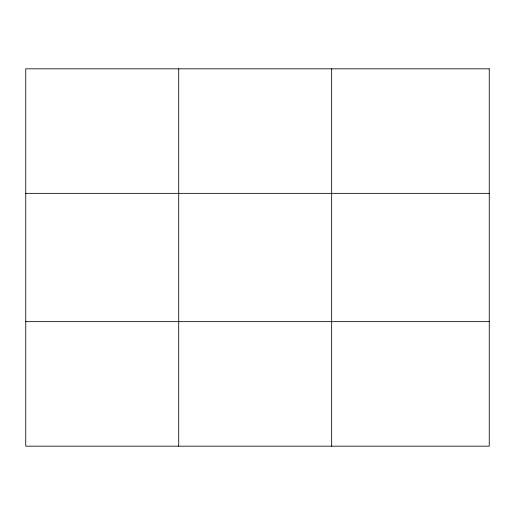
<?xml version="1.0" encoding="UTF-8"?>
<svg xmlns="http://www.w3.org/2000/svg" width="515" height="515" viewBox="0 0 515 515"><rect width="100%" height="100%" fill="white"/><g stroke="black" fill="none" stroke-linecap="round" stroke-linejoin="round"><path stroke-width="0.77" d="M178.705 68.823L178.705 446.177M331.66 68.823L331.66 446.177M25.75 193.35L489.25 193.35M25.75 321.65L489.25 321.65M489.25 68.823L489.25 446.177L25.75 446.177L25.75 68.823L489.25 68.823"/></g></svg>
